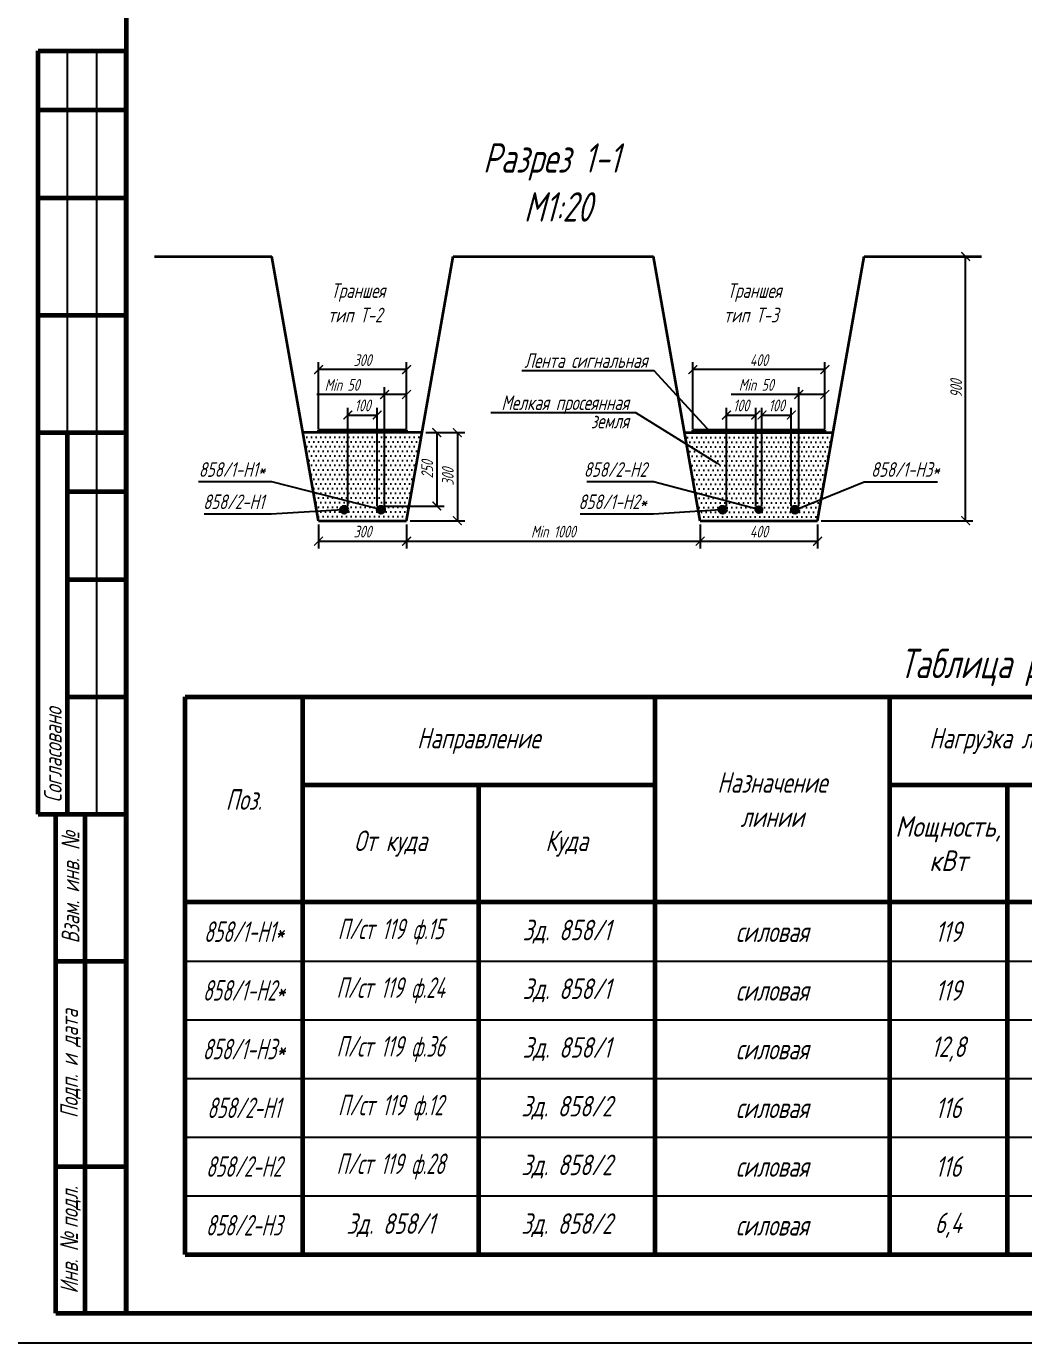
# Model space of a CAD drawing. Header units: millimetres. Extents: x -10490 to 5162, y -5053 to 76.
# Drawn here: x -5437.1 to -5267.2, y -814.1 to -589.9 of the extents above; entities that cross this region are included whole.
import ezdxf
from ezdxf import colors
from ezdxf.entities.mleader import LeaderData, LeaderLine
from ezdxf.math import Vec2, Vec3

# ---------------------------------------------------------------- set-up
doc = ezdxf.new("R2010")
doc.units = ezdxf.units.MM
doc.layers.get('Defpoints').update_dxf_attribs({"color": 33})
for name, color, linetype, lineweight in [('Линия выноска', 137, 'Continuous', 25), ('Размерная', 4, 'Continuous', 25), ('Рамка толстая', 7, 'Continuous', 60), ('Рамка тонкая', 5, 'Continuous', 25), ('ТаБлица', 253, 'Continuous', 25), ('Текст', 2, 'Continuous', 25), ('Штампы', 252, 'Continuous', 25), ('Элемент эл. схем', 7, 'Continuous', 35)]:
    doc.layers.add(name, color=color, linetype=linetype, lineweight=lineweight)
doc.styles.add('gost shx', font='gost.shx', dxfattribs={"oblique": 15})
doc.styles.add('SIMPLEX', font='simplex.shx', dxfattribs={"width": 0.7, "oblique": 15})
doc.dimstyles.new('ISO-25', dxfattribs={"dimtxt": 3, "dimasz": 2.5, "dimexe": 1.25, "dimexo": 0.625, "dimtad": 1, "dimtxsty": 'gost shx', "dimcen": 2.5, "dimclrt": 2, "dimadec": 0, "dimazin": 0, "dimtfac": 1, "dimtmove": 0, "dimatfit": 3, "dimfxl": 1, "dimarcsym": 0})

# ---------------------------------------------------------------- blocks, each defined once
blk = doc.blocks.new('A$C0CDB385D')
at = {"layer": 'Рамка толстая'}
for p, q in [((20, 415), (20, 5)), ((20, 5), (589, 5))]:
    blk.add_line(p, q, dxfattribs=at)
at = {"layer": 'Рамка тонкая'}
blk.add_line((0, 0), (594, 0), dxfattribs=at)
blk = doc.blocks.new('_ArchTick')
at = {"color": 0, "linetype": 'ByBlock', "const_width": 0.15}
blk.add_lwpolyline([(-0.5, -0.5), (0.5, 0.5)], dxfattribs=at)
blk = doc.blocks.new('*D674')
at = {"layer": 'Defpoints', "color": 0, "transparency": 16777216}
for p in [(-5291.87, -629.15), (-5277.09, -629.15), (-5302.31, -674.15)]:
    blk.add_point(p, dxfattribs=at)
at = {"layer": 'Размерная', "color": 0, "lineweight": -2, "transparency": 16777216}
for p, q in [((-5291.25, -629.15), (-5275.84, -629.15)), ((-5277.09, -674.15), (-5277.09, -629.15)), ((-5301.68, -674.15), (-5275.84, -674.15))]:
    blk.add_line(p, q, dxfattribs=at)
at = {"layer": 'Размерная', "color": 0, "lineweight": -2, "transparency": 16777216, "xscale": 1.5, "yscale": 1.5, "zscale": 1.5}
for p, rotation in [((-5277.09, -629.15), 90), ((-5277.09, -674.15), 270)]:
    blk.add_blockref('_ArchTick', p, dxfattribs=dict(at, rotation=rotation))
at = {"layer": 'Размерная', "color": 2, "transparency": 16777216, "insert": (-5278.71, -651.65), "char_height": 2, "attachment_point": 5, "rotation": 90, "style": 'SIMPLEX'}
blk.add_mtext('900', dxfattribs=at)
blk = doc.blocks.new('*D675')
at = {"layer": 'Defpoints', "color": 0, "transparency": 16777216}
for p in [(-5312.84, -656.15), (-5317.84, -672.28), (-5312.84, -672.28)]:
    blk.add_point(p, dxfattribs=at)
at = {"layer": 'Размерная', "color": 0, "lineweight": -2, "transparency": 16777216}
for p, q in [((-5317.84, -671.65), (-5317.84, -654.9)), ((-5317.84, -656.15), (-5312.84, -656.15)), ((-5312.84, -671.65), (-5312.84, -654.9))]:
    blk.add_line(p, q, dxfattribs=at)
at = {"layer": 'Размерная', "color": 0, "lineweight": -2, "transparency": 16777216, "xscale": 1.5, "yscale": 1.5, "zscale": 1.5, "rotation": 180}
blk.add_blockref('_ArchTick', (-5317.84, -656.15), dxfattribs=at)
at = {"layer": 'Размерная', "color": 0, "lineweight": -2, "transparency": 16777216, "xscale": 1.5, "yscale": 1.5, "zscale": 1.5}
blk.add_blockref('_ArchTick', (-5312.84, -656.15), dxfattribs=at)
at = {"layer": 'Размерная', "color": 2, "transparency": 16777216, "insert": (-5315.34, -654.52), "char_height": 2, "attachment_point": 5, "style": 'SIMPLEX'}
blk.add_mtext('100', dxfattribs=at)
blk = doc.blocks.new('*D653')
at = {"layer": 'Defpoints', "color": 0, "transparency": 16777216}
for p in [(-5306.78, -656.15), (-5311.78, -672.28), (-5306.78, -672.28)]:
    blk.add_point(p, dxfattribs=at)
at = {"layer": 'Размерная', "color": 0, "lineweight": -2, "transparency": 16777216}
for p, q in [((-5311.78, -671.65), (-5311.78, -654.9)), ((-5311.78, -656.15), (-5306.78, -656.15)), ((-5306.78, -671.65), (-5306.78, -654.9))]:
    blk.add_line(p, q, dxfattribs=at)
at = {"layer": 'Размерная', "color": 0, "lineweight": -2, "transparency": 16777216, "xscale": 1.5, "yscale": 1.5, "zscale": 1.5, "rotation": 180}
blk.add_blockref('_ArchTick', (-5311.78, -656.15), dxfattribs=at)
at = {"layer": 'Размерная', "color": 0, "lineweight": -2, "transparency": 16777216, "xscale": 1.5, "yscale": 1.5, "zscale": 1.5}
blk.add_blockref('_ArchTick', (-5306.78, -656.15), dxfattribs=at)
at = {"layer": 'Размерная', "color": 2, "transparency": 16777216, "insert": (-5309.28, -654.52), "char_height": 2, "attachment_point": 5, "style": 'SIMPLEX'}
blk.add_mtext('100', dxfattribs=at)
blk = doc.blocks.new('*D676')
at = {"layer": 'Defpoints', "color": 0, "transparency": 16777216}
for p in [(-5323.56, -648.42), (-5323.56, -659.15), (-5301.06, -659.15)]:
    blk.add_point(p, dxfattribs=at)
at = {"layer": 'Размерная', "color": 0, "lineweight": -2, "transparency": 16777216}
for p, q in [((-5323.56, -658.52), (-5323.56, -647.17)), ((-5301.06, -658.52), (-5301.06, -647.17)), ((-5301.06, -648.42), (-5323.56, -648.42))]:
    blk.add_line(p, q, dxfattribs=at)
at = {"layer": 'Размерная', "color": 0, "lineweight": -2, "transparency": 16777216, "xscale": 1.5, "yscale": 1.5, "zscale": 1.5, "rotation": 180}
blk.add_blockref('_ArchTick', (-5323.56, -648.42), dxfattribs=at)
at = {"layer": 'Размерная', "color": 0, "lineweight": -2, "transparency": 16777216, "xscale": 1.5, "yscale": 1.5, "zscale": 1.5}
blk.add_blockref('_ArchTick', (-5301.06, -648.42), dxfattribs=at)
at = {"layer": 'Размерная', "color": 2, "transparency": 16777216, "insert": (-5312.31, -646.8), "char_height": 2, "attachment_point": 5, "style": 'SIMPLEX'}
blk.add_mtext('400', dxfattribs=at)
blk = doc.blocks.new('*D677')
at = {"layer": 'Defpoints', "color": 0, "transparency": 16777216}
for p in [(-5322.31, -674.15), (-5302.31, -674.15), (-5302.31, -677.64)]:
    blk.add_point(p, dxfattribs=at)
at = {"layer": 'Размерная', "color": 0, "lineweight": -2, "transparency": 16777216}
for p, q in [((-5322.31, -674.77), (-5322.31, -678.89)), ((-5302.31, -674.77), (-5302.31, -678.89)), ((-5322.31, -677.64), (-5302.31, -677.64))]:
    blk.add_line(p, q, dxfattribs=at)
at = {"layer": 'Размерная', "color": 0, "lineweight": -2, "transparency": 16777216, "xscale": 1.5, "yscale": 1.5, "zscale": 1.5, "rotation": 180}
blk.add_blockref('_ArchTick', (-5322.31, -677.64), dxfattribs=at)
at = {"layer": 'Размерная', "color": 0, "lineweight": -2, "transparency": 16777216, "xscale": 1.5, "yscale": 1.5, "zscale": 1.5}
blk.add_blockref('_ArchTick', (-5302.31, -677.64), dxfattribs=at)
at = {"layer": 'Размерная', "color": 2, "transparency": 16777216, "insert": (-5312.31, -676.01), "char_height": 2, "attachment_point": 5, "style": 'SIMPLEX'}
blk.add_mtext('400', dxfattribs=at)
blk = doc.blocks.new('*D678')
at = {"layer": 'Defpoints', "color": 0, "transparency": 16777216}
for p in [(-5387.31, -674.15), (-5372.31, -674.15), (-5372.31, -677.64)]:
    blk.add_point(p, dxfattribs=at)
at = {"layer": 'Размерная', "color": 0, "lineweight": -2, "transparency": 16777216}
for p, q in [((-5387.31, -674.77), (-5387.31, -678.89)), ((-5372.31, -674.77), (-5372.31, -678.89)), ((-5387.31, -677.64), (-5372.31, -677.64))]:
    blk.add_line(p, q, dxfattribs=at)
at = {"layer": 'Размерная', "color": 0, "lineweight": -2, "transparency": 16777216, "xscale": 1.5, "yscale": 1.5, "zscale": 1.5, "rotation": 180}
blk.add_blockref('_ArchTick', (-5387.31, -677.64), dxfattribs=at)
at = {"layer": 'Размерная', "color": 0, "lineweight": -2, "transparency": 16777216, "xscale": 1.5, "yscale": 1.5, "zscale": 1.5}
blk.add_blockref('_ArchTick', (-5372.31, -677.64), dxfattribs=at)
at = {"layer": 'Размерная', "color": 2, "transparency": 16777216, "insert": (-5379.81, -676.01), "char_height": 2, "attachment_point": 5, "style": 'SIMPLEX'}
blk.add_mtext('300', dxfattribs=at)
blk = doc.blocks.new('*D654')
at = {"layer": 'Defpoints', "color": 0, "transparency": 16777216}
for p in [(-5372.31, -674.15), (-5322.31, -674.15), (-5322.31, -677.64)]:
    blk.add_point(p, dxfattribs=at)
at = {"layer": 'Размерная', "color": 0, "lineweight": -2, "transparency": 16777216}
for p, q in [((-5372.31, -674.77), (-5372.31, -678.89)), ((-5322.31, -674.77), (-5322.31, -678.89)), ((-5372.31, -677.64), (-5322.31, -677.64))]:
    blk.add_line(p, q, dxfattribs=at)
at = {"layer": 'Размерная', "color": 0, "lineweight": -2, "transparency": 16777216, "xscale": 1.5, "yscale": 1.5, "zscale": 1.5, "rotation": 180}
blk.add_blockref('_ArchTick', (-5372.31, -677.64), dxfattribs=at)
at = {"layer": 'Размерная', "color": 0, "lineweight": -2, "transparency": 16777216, "xscale": 1.5, "yscale": 1.5, "zscale": 1.5}
blk.add_blockref('_ArchTick', (-5322.31, -677.64), dxfattribs=at)
at = {"layer": 'Размерная', "color": 2, "transparency": 16777216, "insert": (-5347.31, -676.01), "char_height": 2, "attachment_point": 5, "style": 'SIMPLEX'}
blk.add_mtext('Min 1000', dxfattribs=at)
blk = doc.blocks.new('*D655')
at = {"layer": 'Defpoints', "color": 0, "transparency": 16777216}
for p in [(-5377.31, -656.15), (-5382.31, -672.28), (-5377.31, -672.28)]:
    blk.add_point(p, dxfattribs=at)
at = {"layer": 'Размерная', "color": 0, "lineweight": -2, "transparency": 16777216}
for p, q in [((-5382.31, -671.65), (-5382.31, -654.9)), ((-5382.31, -656.15), (-5377.31, -656.15)), ((-5377.31, -671.65), (-5377.31, -654.9))]:
    blk.add_line(p, q, dxfattribs=at)
at = {"layer": 'Размерная', "color": 0, "lineweight": -2, "transparency": 16777216, "xscale": 1.5, "yscale": 1.5, "zscale": 1.5, "rotation": 180}
blk.add_blockref('_ArchTick', (-5382.31, -656.15), dxfattribs=at)
at = {"layer": 'Размерная', "color": 0, "lineweight": -2, "transparency": 16777216, "xscale": 1.5, "yscale": 1.5, "zscale": 1.5}
blk.add_blockref('_ArchTick', (-5377.31, -656.15), dxfattribs=at)
at = {"layer": 'Размерная', "color": 2, "transparency": 16777216, "insert": (-5379.81, -654.52), "char_height": 2, "attachment_point": 5, "style": 'SIMPLEX'}
blk.add_mtext('100', dxfattribs=at)
blk = doc.blocks.new('*D656')
at = {"layer": 'Defpoints', "color": 0, "transparency": 16777216}
for p in [(-5387.31, -648.42), (-5387.31, -659.15), (-5372.31, -659.15)]:
    blk.add_point(p, dxfattribs=at)
at = {"layer": 'Размерная', "color": 0, "lineweight": -2, "transparency": 16777216}
for p, q in [((-5387.31, -658.52), (-5387.31, -647.17)), ((-5372.31, -658.52), (-5372.31, -647.17)), ((-5372.31, -648.42), (-5387.31, -648.42))]:
    blk.add_line(p, q, dxfattribs=at)
at = {"layer": 'Размерная', "color": 0, "lineweight": -2, "transparency": 16777216, "xscale": 1.5, "yscale": 1.5, "zscale": 1.5, "rotation": 180}
blk.add_blockref('_ArchTick', (-5387.31, -648.42), dxfattribs=at)
at = {"layer": 'Размерная', "color": 0, "lineweight": -2, "transparency": 16777216, "xscale": 1.5, "yscale": 1.5, "zscale": 1.5}
blk.add_blockref('_ArchTick', (-5372.31, -648.42), dxfattribs=at)
at = {"layer": 'Размерная', "color": 2, "transparency": 16777216, "insert": (-5379.81, -646.8), "char_height": 2, "attachment_point": 5, "style": 'SIMPLEX'}
blk.add_mtext('300', dxfattribs=at)
blk = doc.blocks.new('*D679')
at = {"layer": 'Defpoints', "color": 0, "transparency": 16777216}
for p in [(-5369.66, -659.15), (-5376.68, -671.65), (-5367.16, -671.65)]:
    blk.add_point(p, dxfattribs=at)
at = {"layer": 'Размерная', "color": 0, "lineweight": -2, "transparency": 16777216}
for p, q in [((-5369.04, -659.15), (-5365.91, -659.15)), ((-5367.16, -659.15), (-5367.16, -671.65)), ((-5376.05, -671.65), (-5365.91, -671.65))]:
    blk.add_line(p, q, dxfattribs=at)
at = {"layer": 'Размерная', "color": 0, "lineweight": -2, "transparency": 16777216, "xscale": 1.5, "yscale": 1.5, "zscale": 1.5}
for p, rotation in [((-5367.16, -659.15), 90), ((-5367.16, -671.65), 270)]:
    blk.add_blockref('_ArchTick', p, dxfattribs=dict(at, rotation=rotation))
at = {"layer": 'Размерная', "color": 2, "transparency": 16777216, "insert": (-5368.79, -665.4), "char_height": 2, "attachment_point": 5, "rotation": 90, "style": 'SIMPLEX'}
blk.add_mtext('250', dxfattribs=at)
blk = doc.blocks.new('*D657')
at = {"layer": 'Defpoints', "color": 0, "transparency": 16777216}
for p in [(-5369.66, -659.15), (-5372.31, -674.15), (-5363.66, -674.15)]:
    blk.add_point(p, dxfattribs=at)
at = {"layer": 'Размерная', "color": 0, "lineweight": -2, "transparency": 16777216}
for p, q in [((-5369.04, -659.15), (-5362.41, -659.15)), ((-5363.66, -659.15), (-5363.66, -674.15)), ((-5371.68, -674.15), (-5362.41, -674.15))]:
    blk.add_line(p, q, dxfattribs=at)
at = {"layer": 'Размерная', "color": 0, "lineweight": -2, "transparency": 16777216, "xscale": 1.5, "yscale": 1.5, "zscale": 1.5}
for p, rotation in [((-5363.66, -659.15), 90), ((-5363.66, -674.15), 270)]:
    blk.add_blockref('_ArchTick', p, dxfattribs=dict(at, rotation=rotation))
at = {"layer": 'Размерная', "color": 2, "transparency": 16777216, "insert": (-5365.29, -666.65), "char_height": 2, "attachment_point": 5, "rotation": 90, "style": 'SIMPLEX'}
blk.add_mtext('300', dxfattribs=at)
blk = doc.blocks.new('_Dot')
at = {"color": 0, "linetype": 'ByBlock', "lineweight": -2}
blk.add_line((-0.5, 0), (-1, 0), dxfattribs=at)
at = {"color": 0, "linetype": 'ByBlock', "const_width": 0.5}
blk.add_lwpolyline([(-0.25, 0, 1), (0.25, 0, 1)], format="xyb", close=True, dxfattribs=at)
blk = doc.blocks.new('*D680')
at = {"layer": 'Defpoints', "color": 0, "transparency": 16777216}
for p in [(-5301.06, -652.65), (-5301.06, -658.65), (-5305.52, -672.28)]:
    blk.add_point(p, dxfattribs=at)
at = {"layer": 'Размерная', "color": 0, "lineweight": -2, "transparency": 16777216}
for p, q in [((-5305.52, -671.65), (-5305.52, -651.4)), ((-5301.06, -658.02), (-5301.06, -651.4)), ((-5305.52, -652.65), (-5317.04, -652.65)), ((-5301.06, -652.65), (-5305.52, -652.65))]:
    blk.add_line(p, q, dxfattribs=at)
at = {"layer": 'Размерная', "color": 0, "lineweight": -2, "transparency": 16777216, "xscale": 1.5, "yscale": 1.5, "zscale": 1.5, "rotation": 180}
blk.add_blockref('_ArchTick', (-5305.52, -652.65), dxfattribs=at)
at = {"layer": 'Размерная', "color": 0, "lineweight": -2, "transparency": 16777216, "xscale": 1.5, "yscale": 1.5, "zscale": 1.5}
blk.add_blockref('_ArchTick', (-5301.06, -652.65), dxfattribs=at)
at = {"layer": 'Размерная', "color": 2, "transparency": 16777216, "insert": (-5312.76, -651.02), "char_height": 2, "attachment_point": 5, "style": 'SIMPLEX'}
blk.add_mtext('Min 50', dxfattribs=at)
blk = doc.blocks.new('*D658')
at = {"layer": 'Defpoints', "color": 0, "transparency": 16777216}
for p in [(-5372.31, -652.65), (-5372.31, -658.65), (-5376.05, -672.28)]:
    blk.add_point(p, dxfattribs=at)
at = {"layer": 'Размерная', "color": 0, "lineweight": -2, "transparency": 16777216}
for p, q in [((-5376.05, -671.65), (-5376.05, -651.4)), ((-5372.31, -658.02), (-5372.31, -651.4)), ((-5376.05, -652.65), (-5387.57, -652.65)), ((-5372.31, -652.65), (-5376.05, -652.65))]:
    blk.add_line(p, q, dxfattribs=at)
at = {"layer": 'Размерная', "color": 0, "lineweight": -2, "transparency": 16777216, "xscale": 1.5, "yscale": 1.5, "zscale": 1.5, "rotation": 180}
blk.add_blockref('_ArchTick', (-5376.05, -652.65), dxfattribs=at)
at = {"layer": 'Размерная', "color": 0, "lineweight": -2, "transparency": 16777216, "xscale": 1.5, "yscale": 1.5, "zscale": 1.5}
blk.add_blockref('_ArchTick', (-5372.31, -652.65), dxfattribs=at)
at = {"layer": 'Размерная', "color": 2, "transparency": 16777216, "insert": (-5383.29, -651.02), "char_height": 2, "attachment_point": 5, "style": 'SIMPLEX'}
blk.add_mtext('Min 50', dxfattribs=at)

msp = doc.modelspace()

# ---------------------------------------------------------------- hatches: boundary and pattern name
h = msp.add_hatch()
h.set_pattern_fill('DOTS', color=256, scale=0.5, style=0)
h.set_pattern_definition([(0, (-14402.7244, 2907.96815), (0.396875, 0.79375), [0, -0.79375])])
h.paths.add_polyline_path([(-5389.95253, -659.14683), (-5387.30763, -674.14683), (-5372.30763, -674.14683), (-5369.66272, -659.14683)])
h.paths.add_polyline_path([(-5376.04763, -672.27683, -1), (-5377.30763, -672.27683, -1)], flags=16)
h.paths.add_polyline_path([(-5382.30763, -672.27683, -1), (-5383.56763, -672.27683, -1)], flags=16)
for points in [[(-5387.30763, -658.64683), (-5387.30763, -659.14683), (-5372.30763, -659.14683), (-5372.30763, -658.64683)], [(-5323.55763, -658.64683), (-5323.55763, -659.14683), (-5301.05763, -659.14683), (-5301.05763, -658.64683)], [(-5312.83763, -672.27683, 1), (-5311.77763, -672.27683, 1)]]:
    msp.add_hatch(color=256).paths.add_polyline_path(points)
h = msp.add_hatch()
h.set_pattern_fill('DOTS', color=256, scale=0.5, style=0)
h.set_pattern_definition([(0, (-14373.5938, 3122.215), (0.396875, 0.79375), [0, -0.79375])])
h.paths.add_polyline_path([(-5324.95253, -659.14683), (-5322.30763, -674.14683), (-5302.30763, -674.14683), (-5299.66272, -659.14683)])
h.paths.add_polyline_path([(-5305.51763, -672.27683, -1), (-5306.77763, -672.27683, -1)], flags=16)
h.paths.add_polyline_path([(-5311.77763, -672.27683, -1), (-5312.83763, -672.27683, -1)], flags=16)
h.paths.add_polyline_path([(-5317.83763, -672.27683, -1), (-5319.09763, -672.27683, -1)], flags=16)
at = {"layer": 'Элемент эл. схем'}
for points in [[(-5383.56763, -672.27683, 1), (-5382.30763, -672.27683, 1)], [(-5377.30763, -672.27683, 1), (-5376.04763, -672.27683, 1)], [(-5319.09763, -672.27683, 1), (-5317.83763, -672.27683, 1)], [(-5306.77763, -672.27683, 1), (-5305.51763, -672.27683, 1)]]:
    msp.add_hatch(color=256, dxfattribs=at).paths.add_polyline_path(points)

# ---------------------------------------------------------------- linework, layer by layer
at = {"layer": 'Рамка тонкая'}
for p, q in [((-5410.04361, -749.14683), (-5085.04361, -749.14683)), ((-5410.04361, -759.14683), (-5085.04361, -759.14683)), ((-5410.04361, -769.14683), (-5085.04361, -769.14683)), ((-5410.04361, -779.14683), (-5085.04361, -779.14683)), ((-5410.04361, -789.14683), (-5085.04361, -789.14683))]:
    msp.add_line(p, q, dxfattribs=at)
at = {"layer": 'ТаБлица', "lineweight": 60}
for p, q in [((-5410.04361, -704.14683), (-5085.04361, -704.14683)), ((-5410.04361, -799.14683), (-5410.04361, -704.14683)), ((-5390.04361, -704.14683), (-5390.04361, -799.14683)), ((-5330.04361, -704.14683), (-5330.04361, -799.14683)), ((-5290.04361, -704.14683), (-5290.04361, -799.14683)), ((-5390.04361, -719.14683), (-5330.04361, -719.14683)), ((-5360.04361, -719.14683), (-5360.04361, -799.14683)), ((-5290.04361, -719.14683), (-5250.04361, -719.14683)), ((-5270.04361, -719.14683), (-5270.04361, -799.14683)), ((-5085.04361, -739.14683), (-5410.04361, -739.14683)), ((-5410.04361, -799.14683), (-5085.04361, -799.14683))]:
    msp.add_line(p, q, dxfattribs=at)
at = {"layer": 'Штампы', "lineweight": 60}
for p, q in [((-5435.04361, -724.14683), (-5435.04361, -594.14683)), ((-5435.04361, -594.14683), (-5420.04361, -594.14683)), ((-5420.04361, -724.14683), (-5420.04361, -594.14683)), ((-5435.04361, -604.14683), (-5420.04361, -604.14683)), ((-5435.04361, -619.14683), (-5420.04361, -619.14683)), ((-5435.04361, -639.14683), (-5420.04361, -639.14683)), ((-5435.04361, -659.14683), (-5420.04361, -659.14683)), ((-5430.04361, -724.14683), (-5430.04361, -659.14683)), ((-5430.04361, -669.14683), (-5420.04361, -669.14683)), ((-5430.04361, -684.14683), (-5420.04361, -684.14683)), ((-5430.04361, -704.14683), (-5420.04361, -704.14683)), ((-5435.04361, -724.14683), (-5420.04361, -724.14683)), ((-5432.04361, -809.14683), (-5432.04361, -724.14683)), ((-5432.04361, -724.14683), (-5420.04361, -724.14683)), ((-5427.04361, -809.14683), (-5427.04361, -724.14683)), ((-5420.04361, -809.14683), (-5420.04361, -724.14683)), ((-5432.04361, -749.14683), (-5420.04361, -749.14683)), ((-5432.04361, -784.14683), (-5420.04361, -784.14683)), ((-5432.04361, -809.14683), (-5420.04361, -809.14683))]:
    msp.add_line(p, q, dxfattribs=at)
at = {"layer": 'Штампы', "color": 5, "lineweight": 25}
for p, q in [((-5430.04361, -659.14683), (-5430.04361, -594.14683)), ((-5425.04361, -724.14683), (-5425.04361, -594.14683))]:
    msp.add_line(p, q, dxfattribs=at)
at = {"layer": 'Элемент эл. схем'}
for p, q in [((-5415.24234, -629.14683), (-5395.24234, -629.14683)), ((-5387.30763, -674.14683), (-5395.24234, -629.14683)), ((-5372.30763, -674.14683), (-5364.37291, -629.14683)), ((-5364.37291, -629.14683), (-5330.24234, -629.14683)), ((-5322.30763, -674.14683), (-5330.24234, -629.14683)), ((-5302.30763, -674.14683), (-5294.37291, -629.14683)), ((-5294.37291, -629.14683), (-5274.37291, -629.14683)), ((-5369.66272, -659.14683), (-5389.95253, -659.14683)), ((-5387.30763, -659.14683), (-5387.30763, -658.64683)), ((-5387.30763, -658.64683), (-5372.30763, -658.64683)), ((-5372.30763, -658.64683), (-5372.30763, -659.14683)), ((-5324.95253, -659.14683), (-5299.66272, -659.14683)), ((-5323.55763, -659.14683), (-5323.55763, -658.64683)), ((-5323.55763, -658.64683), (-5301.05763, -658.64683)), ((-5301.05763, -658.64683), (-5301.05763, -659.14683)), ((-5387.30763, -674.14683), (-5372.30763, -674.14683)), ((-5322.30763, -674.14683), (-5302.30763, -674.14683))]:
    msp.add_line(p, q, dxfattribs=at)
for centre, radius in [((-5382.93763, -672.27683), 0.63), ((-5376.67763, -672.27683), 0.63), ((-5318.46763, -672.27683), 0.63), ((-5312.30763, -672.27683), 0.53), ((-5306.14763, -672.27683), 0.63)]:
    msp.add_circle(centre, radius, dxfattribs=at)

# ---------------------------------------------------------------- block references
msp.add_blockref('A$C0CDB385D', (-5440.0436, -814.14684))

# ---------------------------------------------------------------- texts
at = {"layer": 'Текст', "attachment_point": 1, "style": 'SIMPLEX'}
for s, width, insert, char_height in [('\\pi55.932;Разрез 1-1\\P\\pi62.892;М1:20', 140.8694283, (-5415.24234, -609.87079), 5), ('\\pi8.8171;Траншея \\P\\pi8.2693;тип Т-2', 28.4141546, (-5393.98991, -633.70099), 2.5), ('\\pi11.315;Траншея \\P\\pi10.703;тип Т-3', 33.4092321, (-5328.98991, -633.70099), 2.5)]:
    msp.add_mtext_dynamic_manual_height_columns(s, width=width, gutter_width=12.5, heights=[0], dxfattribs=dict(at, insert=insert, char_height=char_height))
at = {"layer": 'Текст', "insert": (-5247.54361, -699.14683), "char_height": 5, "width": 325, "attachment_point": 5, "line_spacing_factor": 0.8, "style": 'SIMPLEX'}
msp.add_mtext('{\\Q15;Таблица расчета отходящих линий}', dxfattribs=at)
at = {"layer": 'Текст', "char_height": 3.5, "attachment_point": 5, "style": 'SIMPLEX'}
for s, insert, width in [('{\\Q15;Направление}', (-5360.04361, -711.64683), 60), ('{\\Q15;Нагрузка линии}', (-5270.04361, -711.64683), 40), ('{\\Q15;Назначение\\Pлинии}', (-5310.04361, -721.64683), 40), ('{\\Q15;Поз.}', (-5400.04361, -721.64683), 20), ('{\\Q15;\\W0.8;Мощность, кВт}', (-5280.04361, -729.14683), 20), ('{\\Q15;От куда}', (-5375.04361, -729.14683), 30), ('{\\Q15;Куда}', (-5345.04361, -729.14683), 30), ('{\\W0.6;П/ст 119 ф.15}', (-5375.04361, -744.14683), 30), ('{\\W0.6;858/1-Н1*}', (-5400.04361, -744.14683), 20), ('{\\Q15;Зд. 858/1}', (-5345.04361, -744.14683), 30), ('{\\Q15;силовая}', (-5310.04361, -744.14683), 40), ('119', (-5280.04361, -744.14683), 20), ('{\\W0.6;858/1-Н2*}', (-5400.04361, -754.14683), 20), ('{\\W0.6;П/ст 119 ф.24}', (-5375.04361, -754.14683), 30), ('{\\Q15;Зд. 858/1}', (-5345.04361, -754.14683), 30), ('119', (-5280.04361, -754.14683), 20), ('{\\Q15;силовая}', (-5310.04361, -754.14683), 40), ('{\\W0.6;П/ст 119 ф.36}', (-5375.04361, -764.14683), 30), ('{\\Q15;Зд. 858/1}', (-5345.04361, -764.14683), 30), ('12,8', (-5280.04361, -764.14683), 20), ('{\\W0.6;858/1-Н3*}', (-5400.04361, -764.14683), 20), ('{\\Q15;силовая}', (-5310.04361, -764.14683), 40), ('{\\W0.6;858/2-Н1}', (-5400.04361, -774.14683), 20), ('{\\W0.6;П/ст 119 ф.12}', (-5375.04361, -774.14683), 30), ('{\\Q15;Зд. 858/2}', (-5345.04361, -774.14683), 30), ('{\\Q15;силовая}', (-5310.04361, -774.14683), 40), ('116', (-5280.04361, -774.14683), 20), ('{\\W0.6;858/2-Н2}', (-5400.04361, -784.14683), 20), ('{\\W0.6;П/ст 119 ф.28}', (-5375.04361, -784.14683), 30), ('{\\Q15;Зд. 858/2}', (-5345.04361, -784.14683), 30), ('116', (-5280.04361, -784.14683), 20), ('{\\Q15;силовая}', (-5310.04361, -784.14683), 40), ('{\\W0.6;858/2-Н3}', (-5400.04361, -794.14683), 20), ('Зд. 858/1', (-5375.04361, -794.14683), 30), ('{\\Q15;Зд. 858/2}', (-5345.04361, -794.14683), 30), ('{\\Q15;силовая}', (-5310.04361, -794.14683), 40), ('6,4', (-5280.04361, -794.14683), 20)]:
    msp.add_mtext(s, dxfattribs=dict(at, insert=insert, width=width))
at = {"layer": 'Штампы', "color": 2, "char_height": 3, "rotation": 90, "style": 'SIMPLEX'}
for s, insert, width, attachment_point in [('Согласовано', (-5432.54361, -722.14683), 61, 4), ('Взам. инв. {\\fArial|b0|i0|c204|p34;№}', (-5429.54361, -736.64683), 25, 5), ('Подп. и дата', (-5429.54361, -766.64683), 35, 5), ('Инв. {\\fArial|b0|i0|c204|p34;№ }подл.', (-5429.54361, -796.64683), 25, 5)]:
    msp.add_mtext(s, dxfattribs=dict(at, insert=insert, width=width, attachment_point=attachment_point))

# ---------------------------------------------------------------- dimensions: what is measured, and where the dimension line sits
at = {"layer": 'Размерная'}
for base, p1, p2, picture, middle in [((-5277.08841, -629.14683), (-5302.30763, -674.14683), (-5291.87291, -629.14683), '*D674', (-5278.71341, -651.64683)), ((-5367.16272, -671.64683), (-5369.66272, -659.14683), (-5376.67763, -671.64683), '*D679', (-5368.78772, -665.39683)), ((-5363.66272, -674.14683), (-5369.66272, -659.14683), (-5372.30763, -674.14683), '*D657', (-5365.28772, -666.64683))]:
    dim = msp.add_linear_dim(base=base, p1=p1, p2=p2, angle=90, dimstyle='ISO-25', override={"dimtxt": 2, "dimasz": 1.5, "dimlfac": 20, "dimrnd": 1, "dimtxsty": 'SIMPLEX', "dimblk1": 'ArchTick', "dimblk2": 'ArchTick', "dimsah": 1}, dxfattribs=at)
    dim.commit()
    dim.dimension.update_dxf_attribs({"geometry": picture, "text_midpoint": middle})
for base, p1, p2, picture, middle in [((-5387.30763, -648.42134), (-5372.30763, -659.14683), (-5387.30763, -659.14683), '*D656', (-5379.80763, -646.79634)), ((-5377.30763, -656.14683), (-5382.30763, -672.27683), (-5377.30763, -672.27683), '*D655', (-5379.80763, -654.52183)), ((-5312.83763, -656.14683), (-5317.83763, -672.27683), (-5312.83763, -672.27683), '*D675', (-5315.33763, -654.52183)), ((-5306.77763, -656.14683), (-5311.77763, -672.27683), (-5306.77763, -672.27683), '*D653', (-5309.27763, -654.52183)), ((-5372.30763, -677.63773), (-5387.30763, -674.14683), (-5372.30763, -674.14683), '*D678', (-5379.80763, -676.01273)), ((-5302.30763, -677.63773), (-5322.30763, -674.14683), (-5302.30763, -674.14683), '*D677', (-5312.30763, -676.01273))]:
    dim = msp.add_linear_dim(base=base, p1=p1, p2=p2, dimstyle='ISO-25', override={"dimtxt": 2, "dimasz": 1.5, "dimlfac": 20, "dimrnd": 1, "dimtxsty": 'SIMPLEX', "dimblk1": 'ArchTick', "dimblk2": 'ArchTick', "dimsah": 1}, dxfattribs=at)
    dim.commit()
    dim.dimension.update_dxf_attribs({"geometry": picture, "text_midpoint": middle})
for base, p1, p2, text, picture, middle in [((-5323.55763, -648.42134), (-5301.05763, -659.14683), (-5323.55763, -659.14683), '400', '*D676', (-5312.30763, -646.79634)), ((-5322.30763, -677.63773), (-5372.30763, -674.14683), (-5322.30763, -674.14683), 'Min 1000', '*D654', (-5347.30763, -676.01273))]:
    dim = msp.add_linear_dim(base=base, p1=p1, p2=p2, text=text, dimstyle='ISO-25', override={"dimtxt": 2, "dimasz": 1.5, "dimlfac": 20, "dimrnd": 1, "dimtxsty": 'SIMPLEX', "dimblk1": 'ArchTick', "dimblk2": 'ArchTick', "dimsah": 1}, dxfattribs=at)
    dim.commit()
    dim.dimension.update_dxf_attribs({"geometry": picture, "text_midpoint": middle})
for base, p1, p2, picture, middle in [((-5372.30763, -652.649), (-5376.04763, -672.27683), (-5372.30763, -658.64683), '*D658', (-5383.2943, -652.649)), ((-5301.05763, -652.649), (-5305.51763, -672.27683), (-5301.05763, -658.64683), '*D680', (-5312.7643, -652.649))]:
    dim = msp.add_linear_dim(base=base, p1=p1, p2=p2, text='Min 50', dimstyle='ISO-25', override={"dimtxt": 2, "dimasz": 1.5, "dimlfac": 20, "dimrnd": 1, "dimtxsty": 'SIMPLEX', "dimblk1": 'ArchTick', "dimblk2": 'ArchTick', "dimsah": 1}, dxfattribs=at)
    dim.commit()
    dim.dimension.update_dxf_attribs({"geometry": picture, "text_midpoint": middle, "dimtype": 160})

# ---------------------------------------------------------------- leaders
at = {"layer": 'Линия выноска'}
ml = msp.add_multileader_mtext('Standard', dxfattribs=at)
ml.set_content('\\pxsm0.75;Лента сигнальная', color=2, style='SIMPLEX')
ml.set_leader_properties()
ml.set_arrow_properties(name='DOT')
ml.build(insert=Vec2(0, 0))
ml.multileader.update_dxf_attribs({"text_left_attachment_type": 6, "text_right_attachment_type": 6, "dogleg_length": 0.62405, "arrow_head_size": 0.3})
ctx = ml.context
ctx.base_point, ctx.char_height, ctx.arrow_head_size, ctx.landing_gap_size, ctx.plane_origin = Vec3(-5357.71651, -648.62128), 2.5, 0.3, 1, Vec3(-5338.45773, -651.26629)
ctx.left_attachment, ctx.right_attachment, ctx.text_align_type = 6, 6, 2
notes = []
notes.append((ctx, [(1, (1, 1, 0), (-5330.11392, -648.62128), (-1, 0), 0.15601, [(0, [(-5320.91579, -658.64683)], 0, [])])]))
ctx.mtext.insert, ctx.mtext.alignment, ctx.mtext.flow_direction = Vec3(-5331.26993, -645.62128), 3, 5
ml = msp.add_multileader_mtext('Standard', dxfattribs=at)
ml.set_content('\\pxsm0.75;Мелкая просеянная\\Pземля', color=2, style='SIMPLEX')
ml.set_leader_properties()
ml.set_arrow_properties(name='DOT')
ml.build(insert=Vec2(0, 0))
ml.multileader.update_dxf_attribs({"text_left_attachment_type": 6, "text_right_attachment_type": 6, "dogleg_length": 0.62405, "arrow_head_size": 0.3})
ctx = ml.context
ctx.base_point, ctx.char_height, ctx.arrow_head_size, ctx.landing_gap_size, ctx.plane_origin = Vec3(-5361.38902, -655.79559), 2.5, 0.3, 1, Vec3(-5338.45773, -658.76629)
ctx.left_attachment, ctx.right_attachment, ctx.text_align_type = 6, 6, 2
notes.append((ctx, [(1, (1, 1, 0), (-5333.28643, -655.79559), (-1, 0), 0.15601, [(0, [(-5319.08347, -664.56131)], 0, [])])]))
ctx.mtext.insert, ctx.mtext.alignment, ctx.mtext.flow_direction = Vec3(-5334.44244, -652.79559), 3, 5
ml = msp.add_multileader_mtext('Standard', dxfattribs=at)
ml.set_content('\\pxsm0.75;858/1-Н1*', color=2, style='SIMPLEX')
ml.set_leader_properties()
ml.set_arrow_properties(name='DOT')
ml.build(insert=Vec2(0, 0))
ml.multileader.update_dxf_attribs({"text_left_attachment_type": 6, "text_right_attachment_type": 6, "dogleg_length": 0.62405, "arrow_head_size": 0.3})
ctx = ml.context
ctx.base_point, ctx.char_height, ctx.arrow_head_size, ctx.landing_gap_size, ctx.plane_origin = Vec3(-5412.17905, -667.51508), 2.5, 0.3, 1, Vec3(-5403.45773, -666.26629)
ctx.left_attachment, ctx.right_attachment, ctx.text_align_type = 6, 6, 2
notes.append((ctx, [(1, (1, 1, 0), (-5395.24312, -667.51508), (-1, 0), 0.15601, [(0, [(-5376.67763, -672.27683)], 0, [])])]))
ctx.mtext.insert, ctx.mtext.alignment, ctx.mtext.flow_direction = Vec3(-5396.39913, -664.18175), 3, 5
ml = msp.add_multileader_mtext('Standard', dxfattribs=at)
ml.set_content('\\pxsm0.75;858/2-Н2', color=2, style='SIMPLEX')
ml.set_leader_properties()
ml.set_arrow_properties(name='DOT')
ml.build(insert=Vec2(0, 0))
ml.multileader.update_dxf_attribs({"text_left_attachment_type": 6, "text_right_attachment_type": 6, "dogleg_length": 0.62405, "arrow_head_size": 0.3})
ctx = ml.context
ctx.base_point, ctx.char_height, ctx.arrow_head_size, ctx.landing_gap_size, ctx.plane_origin = Vec3(-5346.39715, -667.51508), 2.5, 0.3, 1, Vec3(-5338.45773, -666.26629)
ctx.left_attachment, ctx.right_attachment, ctx.text_align_type = 6, 6, 2
notes.append((ctx, [(1, (1, 1, 0), (-5330.24312, -667.51508), (-1, 0), 0.15601, [(0, [(-5312.30763, -672.27683)], 0, [])])]))
ctx.mtext.insert, ctx.mtext.alignment, ctx.mtext.flow_direction = Vec3(-5331.39913, -664.18175), 3, 5
ml = msp.add_multileader_mtext('Standard', dxfattribs=at)
ml.set_content('\\pxsm0.75;858/1-Н3*', color=2, style='SIMPLEX')
ml.set_leader_properties()
ml.set_arrow_properties(name='DOT')
ml.build(insert=Vec2(0, 0))
ml.multileader.update_dxf_attribs({"text_left_attachment_type": 6, "text_right_attachment_type": 6, "dogleg_length": 0.62405, "arrow_head_size": 0.3})
ctx = ml.context
ctx.base_point, ctx.char_height, ctx.arrow_head_size, ctx.landing_gap_size, ctx.plane_origin = Vec3(-5294.21612, -667.51508), 2.5, 0.3, 1, Vec3(-5286.15752, -666.26629)
ctx.left_attachment, ctx.right_attachment = 6, 6
notes.append((ctx, [(1, (1, 1, 0), (-5294.37213, -667.51508), (1, 0), 0.15601, [(0, [(-5306.14763, -672.27683)], 0, [])])]))
ctx.mtext.insert, ctx.mtext.flow_direction = Vec3(-5293.21612, -664.18175), 5
ml = msp.add_multileader_mtext('Standard', dxfattribs=at)
ml.set_content('\\pxsm0.75;858/2-Н1', color=2, style='SIMPLEX')
ml.set_leader_properties()
ml.set_arrow_properties(name='DOT')
ml.build(insert=Vec2(0, 0))
ml.multileader.update_dxf_attribs({"text_left_attachment_type": 6, "text_right_attachment_type": 6, "dogleg_length": 0.62405, "arrow_head_size": 0.3})
ctx = ml.context
ctx.base_point, ctx.char_height, ctx.arrow_head_size, ctx.landing_gap_size, ctx.plane_origin = Vec3(-5411.01409, -673.01508), 2.5, 0.3, 1, Vec3(-5403.61374, -673.76629)
ctx.left_attachment, ctx.right_attachment, ctx.text_align_type = 6, 6, 2
notes.append((ctx, [(1, (1, 1, 0), (-5395.39913, -673.01508), (-1, 0), 0.15601, [(0, [(-5382.93763, -672.27683)], 0, [])])]))
ctx.mtext.insert, ctx.mtext.alignment, ctx.mtext.flow_direction = Vec3(-5396.55514, -669.68175), 3, 5
ml = msp.add_multileader_mtext('Standard', dxfattribs=at)
ml.set_content('\\pxsm0.75;858/1-Н2*', color=2, style='SIMPLEX')
ml.set_leader_properties()
ml.set_arrow_properties(name='DOT')
ml.build(insert=Vec2(0, 0))
ml.multileader.update_dxf_attribs({"text_left_attachment_type": 6, "text_right_attachment_type": 6, "dogleg_length": 0.62405, "arrow_head_size": 0.3})
ctx = ml.context
ctx.base_point, ctx.char_height, ctx.arrow_head_size, ctx.landing_gap_size, ctx.plane_origin = Vec3(-5347.51238, -673.01508), 2.5, 0.3, 1, Vec3(-5338.45773, -673.76629)
ctx.left_attachment, ctx.right_attachment, ctx.text_align_type = 6, 6, 2
notes.append((ctx, [(1, (1, 1, 0), (-5330.24312, -673.01508), (-1, 0), 0.15601, [(0, [(-5318.46763, -672.27683)], 0, [])])]))
ctx.mtext.insert, ctx.mtext.alignment, ctx.mtext.flow_direction = Vec3(-5331.39913, -669.68175), 3, 5
for ctx, leaders in notes:
    for number, flags, end, landing, length, lines in leaders:
        leader = LeaderData()
        leader.index, (leader.has_last_leader_line, leader.has_dogleg_vector, leader.attachment_direction) = number, flags
        leader.last_leader_point, leader.dogleg_vector, leader.dogleg_length = Vec3(end), Vec3(landing), length
        for number, points, colour, breaks in lines:
            line = LeaderLine()
            line.index, line.vertices, line.color, line.breaks = number, Vec3.list(points), colors.encode_raw_color(colour), breaks
            leader.lines.append(line)
        ctx.leaders.append(leader)

doc.saveas('drawing.dxf')
